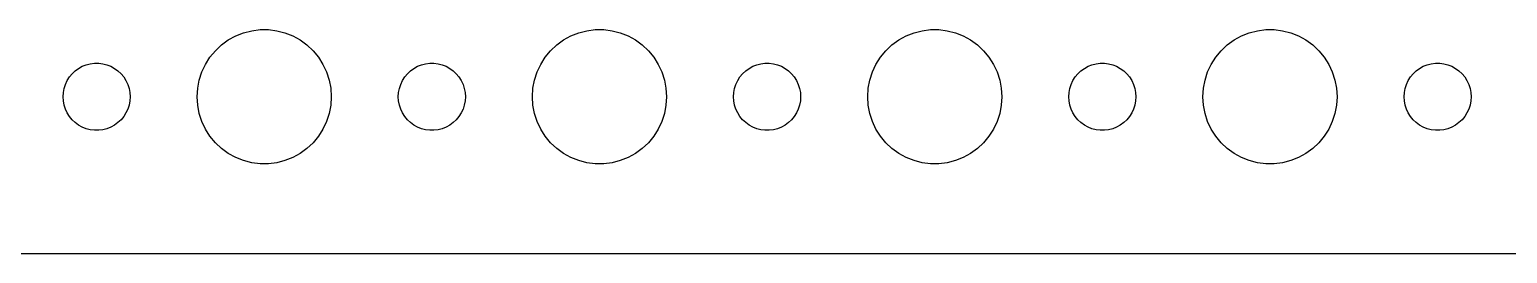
# Model space of a CAD drawing. Header units: metres. Extents: x -134 to 134, y 518 to 1078.
# Drawn here: x -3 to 63.1, y 632 to 642 of the extents above; entities that cross this region are included whole.
import ezdxf

# ---------------------------------------------------------------- set-up
doc = ezdxf.new("R2010")
doc.units = ezdxf.units.M

msp = doc.modelspace()

# ---------------------------------------------------------------- linework, layer by layer
for p, q in [((5.58772, 641.312), (5.89252, 641.533)), ((5.89252, 641.533), (6.22266, 641.714)), ((6.22266, 641.714), (6.57294, 641.853)), ((6.57294, 641.853), (6.93785, 641.947)), ((6.93785, 641.947), (7.31161, 641.994)), ((7.31161, 641.994), (7.68837, 641.994)), ((7.68837, 641.994), (8.06213, 641.947)), ((8.06213, 641.947), (8.42705, 641.853)), ((8.42705, 641.853), (8.77733, 641.714)), ((8.77733, 641.714), (9.10747, 641.533)), ((9.10747, 641.533), (9.41226, 641.312)), ((20.5877, 641.312), (20.8925, 641.533)), ((20.8925, 641.533), (21.2227, 641.714)), ((21.2227, 641.714), (21.5729, 641.853)), ((21.5729, 641.853), (21.9379, 641.947)), ((21.9379, 641.947), (22.3116, 641.994)), ((22.3116, 641.994), (22.6884, 641.994)), ((22.6884, 641.994), (23.0621, 641.947)), ((23.0621, 641.947), (23.427, 641.853)), ((23.427, 641.853), (23.7773, 641.714)), ((23.7773, 641.714), (24.1075, 641.533)), ((24.1075, 641.533), (24.4123, 641.312)), ((35.5877, 641.312), (35.8925, 641.533)), ((35.8925, 641.533), (36.2227, 641.714)), ((36.2227, 641.714), (36.5729, 641.853)), ((36.5729, 641.853), (36.9379, 641.947)), ((36.9379, 641.947), (37.3116, 641.994)), ((37.3116, 641.994), (37.6884, 641.994)), ((37.6884, 641.994), (38.0621, 641.947)), ((38.0621, 641.947), (38.427, 641.853)), ((38.427, 641.853), (38.7773, 641.714)), ((38.7773, 641.714), (39.1075, 641.533)), ((39.1075, 641.533), (39.4123, 641.312)), ((50.5877, 641.312), (50.8925, 641.533)), ((50.8925, 641.533), (51.2227, 641.714)), ((51.2227, 641.714), (51.5729, 641.853)), ((51.5729, 641.853), (51.9379, 641.947)), ((51.9379, 641.947), (52.3116, 641.994)), ((52.3116, 641.994), (52.6884, 641.994)), ((52.6884, 641.994), (53.0621, 641.947)), ((53.0621, 641.947), (53.427, 641.853)), ((53.427, 641.853), (53.7773, 641.714)), ((53.7773, 641.714), (54.1075, 641.533)), ((54.1075, 641.533), (54.4123, 641.312)), ((4.87108, 640.445), (5.07294, 640.763)), ((5.07294, 640.763), (5.31308, 641.054)), ((5.31308, 641.054), (5.58772, 641.312)), ((9.41226, 641.312), (9.6869, 641.054)), ((9.6869, 641.054), (9.92705, 640.763)), ((9.92705, 640.763), (10.1289, 640.445)), ((19.8711, 640.445), (20.0729, 640.763)), ((20.0729, 640.763), (20.3131, 641.054)), ((20.3131, 641.054), (20.5877, 641.312)), ((24.4123, 641.312), (24.6869, 641.054)), ((24.6869, 641.054), (24.927, 640.763)), ((24.927, 640.763), (25.1289, 640.445)), ((34.8711, 640.445), (35.0729, 640.763)), ((35.0729, 640.763), (35.3131, 641.054)), ((35.3131, 641.054), (35.5877, 641.312)), ((39.4123, 641.312), (39.6869, 641.054)), ((39.6869, 641.054), (39.927, 640.763)), ((39.927, 640.763), (40.1289, 640.445)), ((49.8711, 640.445), (50.0729, 640.763)), ((50.0729, 640.763), (50.3131, 641.054)), ((50.3131, 641.054), (50.5877, 641.312)), ((54.4123, 641.312), (54.6869, 641.054)), ((54.6869, 641.054), (54.927, 640.763)), ((54.927, 640.763), (55.1289, 640.445)), ((-1.09344, 640.027), (-0.95613, 640.156)), ((-0.95613, 640.156), (-0.80373, 640.266)), ((-0.80373, 640.266), (-0.63866, 640.357)), ((-0.63866, 640.357), (-0.46352, 640.427)), ((-0.46352, 640.427), (-0.28107, 640.473)), ((-0.28107, 640.473), (-0.09418, 640.497)), ((-0.09418, 640.497), (0.09418, 640.497)), ((0.09418, 640.497), (0.28107, 640.473)), ((0.28107, 640.473), (0.46352, 640.427)), ((0.46352, 640.427), (0.63866, 640.357)), ((0.63866, 640.357), (0.80373, 640.266)), ((0.80373, 640.266), (0.95613, 640.156)), ((0.95613, 640.156), (1.09344, 640.027)), ((4.59424, 639.746), (4.71066, 640.104)), ((4.71066, 640.104), (4.87108, 640.445)), ((10.1289, 640.445), (10.2893, 640.104)), ((10.2893, 640.104), (10.4057, 639.746)), ((13.9065, 640.027), (14.0439, 640.156)), ((14.0439, 640.156), (14.1963, 640.266)), ((14.1963, 640.266), (14.3613, 640.357)), ((14.3613, 640.357), (14.5365, 640.427)), ((14.5365, 640.427), (14.7189, 640.473)), ((14.7189, 640.473), (14.9058, 640.497)), ((14.9058, 640.497), (15.0942, 640.497)), ((15.0942, 640.497), (15.2811, 640.473)), ((15.2811, 640.473), (15.4635, 640.427)), ((15.4635, 640.427), (15.6387, 640.357)), ((15.6387, 640.357), (15.8037, 640.266)), ((15.8037, 640.266), (15.9561, 640.156)), ((15.9561, 640.156), (16.0934, 640.027)), ((19.5942, 639.746), (19.7107, 640.104)), ((19.7107, 640.104), (19.8711, 640.445)), ((25.1289, 640.445), (25.2893, 640.104)), ((25.2893, 640.104), (25.4057, 639.746)), ((28.9065, 640.027), (29.0439, 640.156)), ((29.0439, 640.156), (29.1963, 640.266)), ((29.1963, 640.266), (29.3613, 640.357)), ((29.3613, 640.357), (29.5365, 640.427)), ((29.5365, 640.427), (29.7189, 640.473)), ((29.7189, 640.473), (29.9058, 640.497)), ((29.9058, 640.497), (30.0942, 640.497)), ((30.0942, 640.497), (30.2811, 640.473)), ((30.2811, 640.473), (30.4635, 640.427)), ((30.4635, 640.427), (30.6387, 640.357)), ((30.6387, 640.357), (30.8037, 640.266)), ((30.8037, 640.266), (30.9561, 640.156)), ((30.9561, 640.156), (31.0934, 640.027)), ((34.5942, 639.746), (34.7107, 640.104)), ((34.7107, 640.104), (34.8711, 640.445)), ((40.1289, 640.445), (40.2893, 640.104)), ((40.2893, 640.104), (40.4057, 639.746)), ((43.9065, 640.027), (44.0439, 640.156)), ((44.0439, 640.156), (44.1963, 640.266)), ((44.1963, 640.266), (44.3613, 640.357)), ((44.3613, 640.357), (44.5365, 640.427)), ((44.5365, 640.427), (44.7189, 640.473)), ((44.7189, 640.473), (44.9058, 640.497)), ((44.9058, 640.497), (45.0942, 640.497)), ((45.0942, 640.497), (45.2811, 640.473)), ((45.2811, 640.473), (45.4635, 640.427)), ((45.4635, 640.427), (45.6387, 640.357)), ((45.6387, 640.357), (45.8037, 640.266)), ((45.8037, 640.266), (45.9561, 640.156)), ((45.9561, 640.156), (46.0934, 640.027)), ((49.5942, 639.746), (49.7107, 640.104)), ((49.7107, 640.104), (49.8711, 640.445)), ((55.1289, 640.445), (55.2893, 640.104)), ((55.2893, 640.104), (55.4057, 639.746)), ((58.9065, 640.027), (59.0439, 640.156)), ((59.0439, 640.156), (59.1963, 640.266)), ((59.1963, 640.266), (59.3613, 640.357)), ((59.3613, 640.357), (59.5365, 640.427)), ((59.5365, 640.427), (59.7189, 640.473)), ((59.7189, 640.473), (59.9058, 640.497)), ((59.9058, 640.497), (60.0942, 640.497)), ((60.0942, 640.497), (60.2811, 640.473)), ((60.2811, 640.473), (60.4635, 640.427)), ((60.4635, 640.427), (60.6387, 640.357)), ((60.6387, 640.357), (60.8037, 640.266)), ((60.8037, 640.266), (60.9561, 640.156)), ((60.9561, 640.156), (61.0934, 640.027)), ((-1.45287, 639.373), (-1.39465, 639.552)), ((-1.39465, 639.552), (-1.31445, 639.723)), ((-1.31445, 639.723), (-1.21352, 639.882)), ((-1.21352, 639.882), (-1.09344, 640.027)), ((1.09344, 640.027), (1.21352, 639.882)), ((1.21352, 639.882), (1.31445, 639.723)), ((1.31445, 639.723), (1.39465, 639.552)), ((1.39465, 639.552), (1.45287, 639.373)), ((4.52365, 639.376), (4.59424, 639.746)), ((10.4057, 639.746), (10.4763, 639.376)), ((13.5471, 639.373), (13.6053, 639.552)), ((13.6053, 639.552), (13.6855, 639.723)), ((13.6855, 639.723), (13.7865, 639.882)), ((13.7865, 639.882), (13.9065, 640.027)), ((16.0934, 640.027), (16.2135, 639.882)), ((16.2135, 639.882), (16.3145, 639.723)), ((16.3145, 639.723), (16.3947, 639.552)), ((16.3947, 639.552), (16.4529, 639.373)), ((19.5237, 639.376), (19.5942, 639.746)), ((25.4057, 639.746), (25.4763, 639.376)), ((28.5471, 639.373), (28.6053, 639.552)), ((28.6053, 639.552), (28.6855, 639.723)), ((28.6855, 639.723), (28.7865, 639.882)), ((28.7865, 639.882), (28.9065, 640.027)), ((31.0934, 640.027), (31.2135, 639.882)), ((31.2135, 639.882), (31.3145, 639.723)), ((31.3145, 639.723), (31.3947, 639.552)), ((31.3947, 639.552), (31.4529, 639.373)), ((34.5237, 639.376), (34.5942, 639.746)), ((40.4057, 639.746), (40.4763, 639.376)), ((43.5471, 639.373), (43.6053, 639.552)), ((43.6053, 639.552), (43.6855, 639.723)), ((43.6855, 639.723), (43.7865, 639.882)), ((43.7865, 639.882), (43.9065, 640.027)), ((46.0934, 640.027), (46.2135, 639.882)), ((46.2135, 639.882), (46.3145, 639.723)), ((46.3145, 639.723), (46.3947, 639.552)), ((46.3947, 639.552), (46.4529, 639.373)), ((49.5237, 639.376), (49.5942, 639.746)), ((55.4057, 639.746), (55.4763, 639.376)), ((58.5471, 639.373), (58.6053, 639.552)), ((58.6053, 639.552), (58.6855, 639.723)), ((58.6855, 639.723), (58.7865, 639.882)), ((58.7865, 639.882), (58.9065, 640.027)), ((61.0934, 640.027), (61.2135, 639.882)), ((61.2135, 639.882), (61.3145, 639.723)), ((61.3145, 639.723), (61.3947, 639.552)), ((61.3947, 639.552), (61.4529, 639.373)), ((-1.5, 639), (-1.48816, 639.188)), ((-1.48816, 638.812), (-1.5, 639)), ((-1.48816, 639.188), (-1.45287, 639.373)), ((-1.45287, 638.627), (-1.48816, 638.812)), ((1.45287, 639.373), (1.48816, 639.188)), ((1.48816, 638.812), (1.45287, 638.627)), ((1.48816, 639.188), (1.5, 639)), ((1.5, 639), (1.48816, 638.812)), ((4.5, 639), (4.52365, 639.376)), ((4.52365, 638.624), (4.5, 639)), ((10.4763, 639.376), (10.5, 639)), ((10.5, 639), (10.4763, 638.624)), ((13.5, 639), (13.5118, 639.188)), ((13.5118, 638.812), (13.5, 639)), ((13.5118, 639.188), (13.5471, 639.373)), ((13.5471, 638.627), (13.5118, 638.812)), ((16.4529, 639.373), (16.4882, 639.188)), ((16.4882, 638.812), (16.4529, 638.627)), ((16.4882, 639.188), (16.5, 639)), ((16.5, 639), (16.4882, 638.812)), ((19.5, 639), (19.5237, 639.376)), ((19.5237, 638.624), (19.5, 639)), ((25.4763, 639.376), (25.5, 639)), ((25.5, 639), (25.4763, 638.624)), ((28.5, 639), (28.5118, 639.188)), ((28.5118, 638.812), (28.5, 639)), ((28.5118, 639.188), (28.5471, 639.373)), ((28.5471, 638.627), (28.5118, 638.812)), ((31.4529, 639.373), (31.4882, 639.188)), ((31.4882, 638.812), (31.4529, 638.627)), ((31.4882, 639.188), (31.5, 639)), ((31.5, 639), (31.4882, 638.812)), ((34.5, 639), (34.5237, 639.376)), ((34.5237, 638.624), (34.5, 639)), ((40.4763, 639.376), (40.5, 639)), ((40.5, 639), (40.4763, 638.624)), ((43.5, 639), (43.5118, 639.188)), ((43.5118, 638.812), (43.5, 639)), ((43.5118, 639.188), (43.5471, 639.373)), ((43.5471, 638.627), (43.5118, 638.812)), ((46.4529, 639.373), (46.4882, 639.188)), ((46.4882, 638.812), (46.4529, 638.627)), ((46.4882, 639.188), (46.5, 639)), ((46.5, 639), (46.4882, 638.812)), ((49.5, 639), (49.5237, 639.376)), ((49.5237, 638.624), (49.5, 639)), ((55.4763, 639.376), (55.5, 639)), ((55.5, 639), (55.4763, 638.624)), ((58.5, 639), (58.5118, 639.188)), ((58.5118, 638.812), (58.5, 639)), ((58.5118, 639.188), (58.5471, 639.373)), ((58.5471, 638.627), (58.5118, 638.812)), ((61.4529, 639.373), (61.4882, 639.188)), ((61.4882, 638.812), (61.4529, 638.627)), ((61.4882, 639.188), (61.5, 639)), ((61.5, 639), (61.4882, 638.812)), ((-1.39465, 638.448), (-1.45287, 638.627)), ((-1.31445, 638.277), (-1.39465, 638.448)), ((-1.21352, 638.118), (-1.31445, 638.277)), ((-1.09344, 637.973), (-1.21352, 638.118)), ((1.21352, 638.118), (1.09344, 637.973)), ((1.31445, 638.277), (1.21352, 638.118)), ((1.39465, 638.448), (1.31445, 638.277)), ((1.45287, 638.627), (1.39465, 638.448)), ((4.59424, 638.254), (4.52365, 638.624)), ((4.71066, 637.896), (4.59424, 638.254)), ((10.4057, 638.254), (10.2893, 637.896)), ((10.4763, 638.624), (10.4057, 638.254)), ((13.6053, 638.448), (13.5471, 638.627)), ((13.6855, 638.277), (13.6053, 638.448)), ((13.7865, 638.118), (13.6855, 638.277)), ((13.9065, 637.973), (13.7865, 638.118)), ((16.2135, 638.118), (16.0934, 637.973)), ((16.3145, 638.277), (16.2135, 638.118)), ((16.3947, 638.448), (16.3145, 638.277)), ((16.4529, 638.627), (16.3947, 638.448)), ((19.5942, 638.254), (19.5237, 638.624)), ((19.7107, 637.896), (19.5942, 638.254)), ((25.4057, 638.254), (25.2893, 637.896)), ((25.4763, 638.624), (25.4057, 638.254)), ((28.6053, 638.448), (28.5471, 638.627)), ((28.6855, 638.277), (28.6053, 638.448)), ((28.7865, 638.118), (28.6855, 638.277)), ((28.9065, 637.973), (28.7865, 638.118)), ((31.2135, 638.118), (31.0934, 637.973)), ((31.3145, 638.277), (31.2135, 638.118)), ((31.3947, 638.448), (31.3145, 638.277)), ((31.4529, 638.627), (31.3947, 638.448)), ((34.5942, 638.254), (34.5237, 638.624)), ((34.7107, 637.896), (34.5942, 638.254)), ((40.4057, 638.254), (40.2893, 637.896)), ((40.4763, 638.624), (40.4057, 638.254)), ((43.6053, 638.448), (43.5471, 638.627)), ((43.6855, 638.277), (43.6053, 638.448)), ((43.7865, 638.118), (43.6855, 638.277)), ((43.9065, 637.973), (43.7865, 638.118)), ((46.2135, 638.118), (46.0934, 637.973)), ((46.3145, 638.277), (46.2135, 638.118)), ((46.3947, 638.448), (46.3145, 638.277)), ((46.4529, 638.627), (46.3947, 638.448)), ((49.5942, 638.254), (49.5237, 638.624)), ((49.7107, 637.896), (49.5942, 638.254)), ((55.4057, 638.254), (55.2893, 637.896)), ((55.4763, 638.624), (55.4057, 638.254)), ((58.6053, 638.448), (58.5471, 638.627)), ((58.6855, 638.277), (58.6053, 638.448)), ((58.7865, 638.118), (58.6855, 638.277)), ((58.9065, 637.973), (58.7865, 638.118)), ((61.2135, 638.118), (61.0934, 637.973)), ((61.3145, 638.277), (61.2135, 638.118)), ((61.3947, 638.448), (61.3145, 638.277)), ((61.4529, 638.627), (61.3947, 638.448)), ((-0.95613, 637.844), (-1.09344, 637.973)), ((-0.80373, 637.734), (-0.95613, 637.844)), ((-0.63866, 637.643), (-0.80373, 637.734)), ((-0.46352, 637.573), (-0.63866, 637.643)), ((-0.28107, 637.527), (-0.46352, 637.573)), ((-0.09418, 637.503), (-0.28107, 637.527)), ((0.09418, 637.503), (-0.09418, 637.503)), ((0.28107, 637.527), (0.09418, 637.503)), ((0.46352, 637.573), (0.28107, 637.527)), ((0.63866, 637.643), (0.46352, 637.573)), ((0.80373, 637.734), (0.63866, 637.643)), ((0.95613, 637.844), (0.80373, 637.734)), ((1.09344, 637.973), (0.95613, 637.844)), ((4.87108, 637.555), (4.71066, 637.896)), ((5.07294, 637.237), (4.87108, 637.555)), ((10.1289, 637.555), (9.92705, 637.237)), ((10.2893, 637.896), (10.1289, 637.555)), ((14.0439, 637.844), (13.9065, 637.973)), ((14.1963, 637.734), (14.0439, 637.844)), ((14.3613, 637.643), (14.1963, 637.734)), ((14.5365, 637.573), (14.3613, 637.643)), ((14.7189, 637.527), (14.5365, 637.573)), ((14.9058, 637.503), (14.7189, 637.527)), ((15.0942, 637.503), (14.9058, 637.503)), ((15.2811, 637.527), (15.0942, 637.503)), ((15.4635, 637.573), (15.2811, 637.527)), ((15.6387, 637.643), (15.4635, 637.573)), ((15.8037, 637.734), (15.6387, 637.643)), ((15.9561, 637.844), (15.8037, 637.734)), ((16.0934, 637.973), (15.9561, 637.844)), ((19.8711, 637.555), (19.7107, 637.896)), ((20.0729, 637.237), (19.8711, 637.555)), ((25.1289, 637.555), (24.927, 637.237)), ((25.2893, 637.896), (25.1289, 637.555)), ((29.0439, 637.844), (28.9065, 637.973)), ((29.1963, 637.734), (29.0439, 637.844)), ((29.3613, 637.643), (29.1963, 637.734)), ((29.5365, 637.573), (29.3613, 637.643)), ((29.7189, 637.527), (29.5365, 637.573)), ((29.9058, 637.503), (29.7189, 637.527)), ((30.0942, 637.503), (29.9058, 637.503)), ((30.2811, 637.527), (30.0942, 637.503)), ((30.4635, 637.573), (30.2811, 637.527)), ((30.6387, 637.643), (30.4635, 637.573)), ((30.8037, 637.734), (30.6387, 637.643)), ((30.9561, 637.844), (30.8037, 637.734)), ((31.0934, 637.973), (30.9561, 637.844)), ((34.8711, 637.555), (34.7107, 637.896)), ((35.0729, 637.237), (34.8711, 637.555)), ((40.1289, 637.555), (39.927, 637.237)), ((40.2893, 637.896), (40.1289, 637.555)), ((44.0439, 637.844), (43.9065, 637.973)), ((44.1963, 637.734), (44.0439, 637.844)), ((44.3613, 637.643), (44.1963, 637.734)), ((44.5365, 637.573), (44.3613, 637.643)), ((44.7189, 637.527), (44.5365, 637.573)), ((44.9058, 637.503), (44.7189, 637.527)), ((45.0942, 637.503), (44.9058, 637.503)), ((45.2811, 637.527), (45.0942, 637.503)), ((45.4635, 637.573), (45.2811, 637.527)), ((45.6387, 637.643), (45.4635, 637.573)), ((45.8037, 637.734), (45.6387, 637.643)), ((45.9561, 637.844), (45.8037, 637.734)), ((46.0934, 637.973), (45.9561, 637.844)), ((49.8711, 637.555), (49.7107, 637.896)), ((50.0729, 637.237), (49.8711, 637.555)), ((55.1289, 637.555), (54.927, 637.237)), ((55.2893, 637.896), (55.1289, 637.555)), ((59.0439, 637.844), (58.9065, 637.973)), ((59.1963, 637.734), (59.0439, 637.844)), ((59.3613, 637.643), (59.1963, 637.734)), ((59.5365, 637.573), (59.3613, 637.643)), ((59.7189, 637.527), (59.5365, 637.573)), ((59.9058, 637.503), (59.7189, 637.527)), ((60.0942, 637.503), (59.9058, 637.503)), ((60.2811, 637.527), (60.0942, 637.503)), ((60.4635, 637.573), (60.2811, 637.527)), ((60.6387, 637.643), (60.4635, 637.573)), ((60.8037, 637.734), (60.6387, 637.643)), ((60.9561, 637.844), (60.8037, 637.734)), ((61.0934, 637.973), (60.9561, 637.844)), ((5.31308, 636.946), (5.07294, 637.237)), ((5.58772, 636.688), (5.31308, 636.946)), ((9.6869, 636.946), (9.41226, 636.688)), ((9.92705, 637.237), (9.6869, 636.946)), ((20.3131, 636.946), (20.0729, 637.237)), ((20.5877, 636.688), (20.3131, 636.946)), ((24.6869, 636.946), (24.4123, 636.688)), ((24.927, 637.237), (24.6869, 636.946)), ((35.3131, 636.946), (35.0729, 637.237)), ((35.5877, 636.688), (35.3131, 636.946)), ((39.6869, 636.946), (39.4123, 636.688)), ((39.927, 637.237), (39.6869, 636.946)), ((50.3131, 636.946), (50.0729, 637.237)), ((50.5877, 636.688), (50.3131, 636.946)), ((54.6869, 636.946), (54.4123, 636.688)), ((54.927, 637.237), (54.6869, 636.946)), ((5.89252, 636.467), (5.58772, 636.688)), ((6.22266, 636.286), (5.89252, 636.467)), ((6.57294, 636.147), (6.22266, 636.286)), ((6.93785, 636.053), (6.57294, 636.147)), ((8.42705, 636.147), (8.06213, 636.053)), ((8.77733, 636.286), (8.42705, 636.147)), ((9.10747, 636.467), (8.77733, 636.286)), ((9.41226, 636.688), (9.10747, 636.467)), ((20.8925, 636.467), (20.5877, 636.688)), ((21.2227, 636.286), (20.8925, 636.467)), ((21.5729, 636.147), (21.2227, 636.286)), ((21.9379, 636.053), (21.5729, 636.147)), ((23.427, 636.147), (23.0621, 636.053)), ((23.7773, 636.286), (23.427, 636.147)), ((24.1075, 636.467), (23.7773, 636.286)), ((24.4123, 636.688), (24.1075, 636.467)), ((35.8925, 636.467), (35.5877, 636.688)), ((36.2227, 636.286), (35.8925, 636.467)), ((36.5729, 636.147), (36.2227, 636.286)), ((36.9379, 636.053), (36.5729, 636.147)), ((38.427, 636.147), (38.0621, 636.053)), ((38.7773, 636.286), (38.427, 636.147)), ((39.1075, 636.467), (38.7773, 636.286)), ((39.4123, 636.688), (39.1075, 636.467)), ((50.8925, 636.467), (50.5877, 636.688)), ((51.2227, 636.286), (50.8925, 636.467)), ((51.5729, 636.147), (51.2227, 636.286)), ((51.9379, 636.053), (51.5729, 636.147)), ((53.427, 636.147), (53.0621, 636.053)), ((53.7773, 636.286), (53.427, 636.147)), ((54.1075, 636.467), (53.7773, 636.286)), ((54.4123, 636.688), (54.1075, 636.467)), ((7.31161, 636.006), (6.93785, 636.053)), ((7.68837, 636.006), (7.31161, 636.006)), ((8.06213, 636.053), (7.68837, 636.006)), ((22.3116, 636.006), (21.9379, 636.053)), ((22.6884, 636.006), (22.3116, 636.006)), ((23.0621, 636.053), (22.6884, 636.006)), ((37.3116, 636.006), (36.9379, 636.053)), ((37.6884, 636.006), (37.3116, 636.006)), ((38.0621, 636.053), (37.6884, 636.006)), ((52.3116, 636.006), (51.9379, 636.053)), ((52.6884, 636.006), (52.3116, 636.006)), ((53.0621, 636.053), (52.6884, 636.006)), ((-129.814, 632.01), (129.814, 632.01))]:
    msp.add_line(p, q)

doc.saveas('drawing.dxf')
